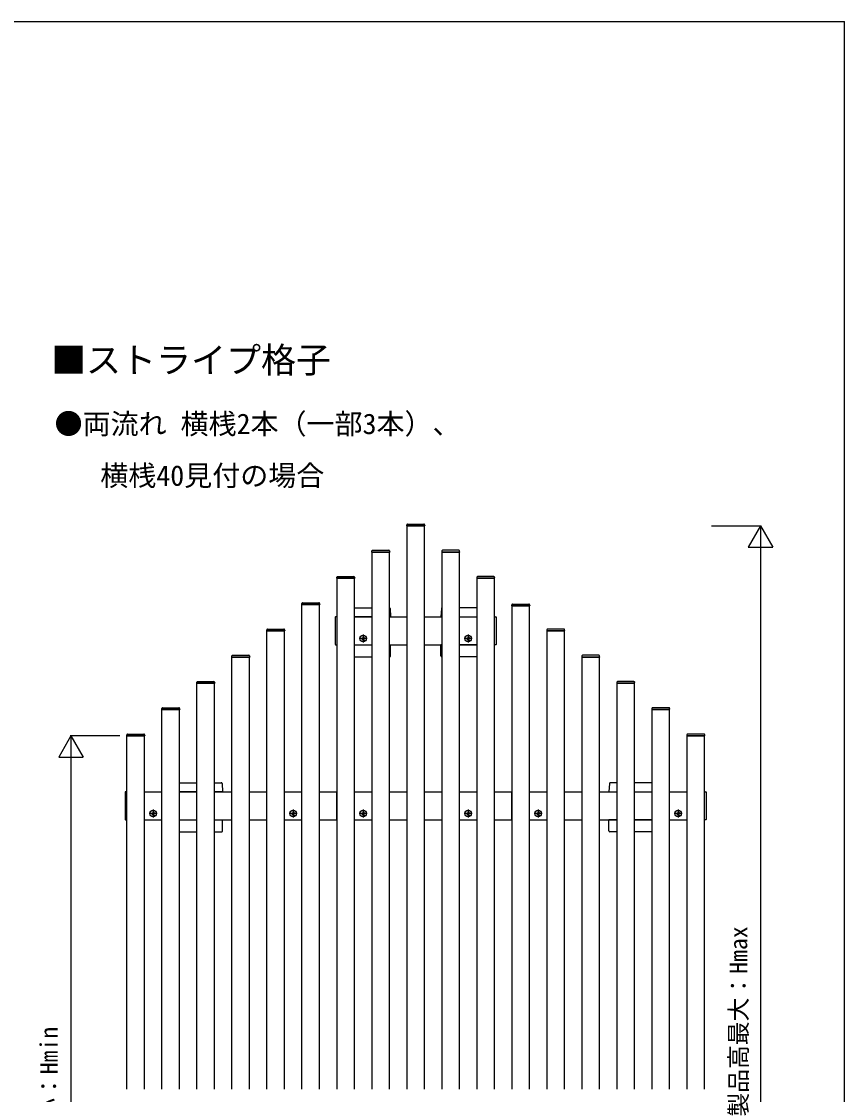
# Model space of a CAD drawing. Units: millimetres, scale not verified. Extents: x -1750 to 1750, y -2608 to 2592.
# Drawn here: x 574 to 1750, y 958 to 2492 of the extents above; entities that cross this region are included whole.
import ezdxf
from ezdxf.enums import TextEntityAlignment as Align

# ---------------------------------------------------------------- set-up
doc = ezdxf.new("R2010")
doc.units = ezdxf.units.MM
doc.header["$LTSCALE"] = 14
for name, color, linetype in [('0-1_USER1', 3, 'Continuous'), ('0-3_YKK_12', 2, 'Continuous'), ('0-4_YKK_13', 4, 'Continuous'), ('0-5_YKK_D', 6, 'Continuous'), ('0-6_YKK_ZWAK', 7, 'Continuous')]:
    doc.layers.add(name, color=color, linetype=linetype)
doc.styles.add('ＭＳ ゴシック', font='')
doc.styles.get('ＭＳ ゴシック').set_extended_font_data('MS Gothic')

msp = doc.modelspace()

# ---------------------------------------------------------------- linework, layer by layer
at = {"layer": '0-3_YKK_12'}
for p, q in [((1125, 1771), (1150, 1771)), ((1125, 966), (1125, 1771)), ((1150, 966), (1150, 1771)), ((1075, 1733.5), (1100, 1733.5)), ((1075, 966), (1075, 1733.5)), ((1100, 966), (1100, 1733.5)), ((1200, 1733.5), (1175, 1733.5)), ((1175, 966), (1175, 1733.5)), ((1200, 966), (1200, 1733.5)), ((1025, 1696), (1050, 1696)), ((1025, 966), (1025, 1696)), ((1050, 966), (1050, 1696)), ((1250, 1696), (1225, 1696)), ((1225, 966), (1225, 1696)), ((1250, 966), (1250, 1696)), ((975, 1658.5), (1000, 1658.5)), ((975, 966), (975, 1658.5)), ((1000, 966), (1000, 1658.5)), ((1275, 1656.71), (1300, 1656.71)), ((1275, 966), (1275, 1656.71)), ((1300, 966), (1300, 1656.71)), ((1050, 1641), (1075, 1641)), ((1100, 1641), (1125, 1641)), ((1150, 1641), (1175, 1641)), ((1200, 1641), (1225, 1641)), ((925, 1621), (950, 1621)), ((925, 966), (925, 1621)), ((950, 966), (950, 1621)), ((1350, 1621), (1325, 1621)), ((1325, 966), (1325, 1621)), ((1350, 966), (1350, 1621)), ((1050, 1601), (1075, 1601)), ((1100, 1601), (1125, 1601)), ((1150, 1601), (1175, 1601)), ((1200, 1601), (1225, 1601)), ((875, 1583.5), (900, 1583.5)), ((875, 966), (875, 1583.5)), ((900, 966), (900, 1583.5)), ((1400, 1583.5), (1375, 1583.5)), ((1375, 966), (1375, 1583.5)), ((1400, 966), (1400, 1583.5)), ((825, 1546), (850, 1546)), ((825, 966), (825, 1546)), ((850, 966), (850, 1546)), ((1450, 1546), (1425, 1546)), ((1425, 966), (1425, 1546)), ((1450, 966), (1450, 1546)), ((775, 1508.5), (800, 1508.5)), ((775, 966), (775, 1508.5)), ((800, 966), (800, 1508.5)), ((1500, 1508.5), (1475, 1508.5)), ((1475, 966), (1475, 1508.5)), ((1500, 966), (1500, 1508.5)), ((725, 1471), (750, 1471)), ((725, 966), (725, 1471)), ((750, 966), (750, 1471)), ((1550, 1471), (1525, 1471)), ((1525, 966), (1525, 1471)), ((1550, 966), (1550, 1471)), ((750, 1391), (775, 1391)), ((800, 1391), (825, 1391)), ((850, 1391), (875, 1391)), ((900, 1391), (925, 1391)), ((950, 1391), (975, 1391)), ((1000, 1391), (1025, 1391)), ((1024.4, 1391), (1024.4, 1351)), ((1050, 1391), (1075, 1391)), ((1100, 1391), (1125, 1391)), ((1150, 1391), (1175, 1391)), ((1200, 1391), (1225, 1391)), ((1250, 1391), (1275, 1391)), ((1274.4, 1391), (1274.4, 1351)), ((1300, 1391), (1325, 1391)), ((1350, 1391), (1375, 1391)), ((1400, 1391), (1425, 1391)), ((1450, 1391), (1475, 1391)), ((1500, 1391), (1525, 1391)), ((750, 1351), (775, 1351)), ((800, 1351), (825, 1351)), ((850, 1351), (875, 1351)), ((900, 1351), (925, 1351)), ((950, 1351), (975, 1351)), ((1000, 1351), (1025, 1351)), ((1050, 1351), (1075, 1351)), ((1100, 1351), (1125, 1351)), ((1150, 1351), (1175, 1351)), ((1200, 1351), (1225, 1351)), ((1250, 1351), (1275, 1351)), ((1300, 1351), (1325, 1351)), ((1350, 1351), (1375, 1351)), ((1400, 1351), (1425, 1351)), ((1450, 1351), (1475, 1351)), ((1500, 1351), (1525, 1351))]:
    msp.add_line(p, q, dxfattribs=at)
at = {"layer": '0-4_YKK_13'}
for p, q in [((1149.7, 1771), (1125.3, 1771)), ((1125.79, 1773.5), (1149.21, 1773.5)), ((1150.3, 1771), (1149.7, 1771)), ((1150.2, 1772.56), (1150.3, 1771)), ((1099.7, 1733.5), (1075.3, 1733.5)), ((1075.79, 1736), (1099.21, 1736)), ((1100.3, 1733.5), (1099.7, 1733.5)), ((1100.2, 1735.06), (1100.3, 1733.5)), ((1174.8, 1735.06), (1174.7, 1733.5)), ((1174.7, 1733.5), (1175.3, 1733.5)), ((1175.3, 1733.5), (1199.7, 1733.5)), ((1199.21, 1736), (1175.79, 1736)), ((1049.7, 1696), (1025.3, 1696)), ((1025.79, 1698.5), (1049.21, 1698.5)), ((1050.3, 1696), (1049.7, 1696)), ((1050.2, 1697.56), (1050.3, 1696)), ((1224.8, 1697.56), (1224.7, 1696)), ((1224.7, 1696), (1225.3, 1696)), ((1225.3, 1696), (1249.7, 1696)), ((1249.21, 1698.5), (1225.79, 1698.5)), ((999.7, 1658.5), (975.3, 1658.5)), ((975.79, 1661), (999.21, 1661)), ((1000.3, 1658.5), (999.7, 1658.5)), ((1000.2, 1660.06), (1000.3, 1658.5)), ((1299.7, 1656.71), (1275.3, 1656.71)), ((1275.79, 1659.21), (1299.21, 1659.21)), ((1300.3, 1656.71), (1299.7, 1656.71)), ((1300.2, 1658.28), (1300.3, 1656.71)), ((1022.5, 1640.38), (1022.5, 1601.62)), ((1025, 1641), (1022.97, 1640.88)), ((1025, 1640.5), (1025, 1641)), ((1050, 1654), (1075, 1654)), ((1075, 1641), (1050, 1641)), ((1225, 1654), (1200, 1654)), ((1200, 1641), (1225, 1641)), ((1250, 1641), (1252.03, 1640.88)), ((1250, 1640.5), (1250, 1641)), ((1252.5, 1640.38), (1252.5, 1601.62)), ((949.7, 1621), (925.3, 1621)), ((925.79, 1623.5), (949.21, 1623.5)), ((950.3, 1621), (949.7, 1621)), ((950.2, 1622.56), (950.3, 1621)), ((1068.24, 1610), (1056.77, 1610)), ((1060.12, 1610.59), (1061.16, 1610.61)), ((1061.16, 1610.61), (1061.77, 1610.73)), ((1061.89, 1611.34), (1061.77, 1610.73)), ((1061.91, 1612.38), (1061.89, 1611.34)), ((1062.5, 1615.73), (1062.5, 1604.26)), ((1063.09, 1612.38), (1063.11, 1611.34)), ((1063.11, 1611.34), (1063.23, 1610.73)), ((1063.84, 1610.61), (1063.23, 1610.73)), ((1064.88, 1610.59), (1063.84, 1610.61)), ((1218.24, 1610), (1206.77, 1610)), ((1210.12, 1610.59), (1211.16, 1610.61)), ((1211.16, 1610.61), (1211.77, 1610.73)), ((1211.89, 1611.34), (1211.77, 1610.73)), ((1211.91, 1612.38), (1211.89, 1611.34)), ((1212.5, 1615.73), (1212.5, 1604.26)), ((1213.09, 1612.38), (1213.11, 1611.34)), ((1213.11, 1611.34), (1213.23, 1610.73)), ((1213.84, 1610.61), (1213.23, 1610.73)), ((1214.88, 1610.59), (1213.84, 1610.61)), ((1324.8, 1622.56), (1324.7, 1621)), ((1324.7, 1621), (1325.3, 1621)), ((1325.3, 1621), (1349.7, 1621)), ((1349.21, 1623.5), (1325.79, 1623.5)), ((1050, 1601), (1075, 1601)), ((1060.13, 1609.41), (1061.16, 1609.39)), ((1061.16, 1609.39), (1061.77, 1609.27)), ((1061.89, 1608.66), (1061.77, 1609.27)), ((1061.91, 1607.62), (1061.89, 1608.66)), ((1063.09, 1607.62), (1063.11, 1608.66)), ((1063.11, 1608.66), (1063.23, 1609.27)), ((1063.84, 1609.39), (1063.23, 1609.27)), ((1064.88, 1609.41), (1063.84, 1609.39)), ((1100, 1601), (1101.5, 1601)), ((1101.5, 1585), (1101.5, 1601)), ((1173.5, 1585), (1173.5, 1601)), ((1175, 1601), (1173.5, 1601)), ((1225, 1601), (1200, 1601)), ((1210.13, 1609.41), (1211.16, 1609.39)), ((1211.16, 1609.39), (1211.77, 1609.27)), ((1211.89, 1608.66), (1211.77, 1609.27)), ((1211.91, 1607.62), (1211.89, 1608.66)), ((1213.09, 1607.62), (1213.11, 1608.66)), ((1213.11, 1608.66), (1213.23, 1609.27)), ((1213.84, 1609.39), (1213.23, 1609.27)), ((1214.88, 1609.41), (1213.84, 1609.39)), ((899.7, 1583.5), (875.3, 1583.5)), ((875.79, 1586), (899.21, 1586)), ((900.3, 1583.5), (899.7, 1583.5)), ((900.2, 1585.06), (900.3, 1583.5)), ((1050, 1584), (1075, 1584)), ((1100, 1584), (1100.5, 1584)), ((1175, 1584), (1174.5, 1584)), ((1225, 1584), (1200, 1584)), ((1374.8, 1585.06), (1374.7, 1583.5)), ((1374.7, 1583.5), (1375.3, 1583.5)), ((1375.3, 1583.5), (1399.7, 1583.5)), ((1399.21, 1586), (1375.79, 1586)), ((825.79, 1548.5), (849.21, 1548.5)), ((1449.21, 1548.5), (1425.79, 1548.5)), ((849.7, 1546), (825.3, 1546)), ((850.3, 1546), (849.7, 1546)), ((850.2, 1547.56), (850.3, 1546)), ((1424.8, 1547.56), (1424.7, 1546)), ((1424.7, 1546), (1425.3, 1546)), ((1425.3, 1546), (1449.7, 1546)), ((799.7, 1508.5), (775.3, 1508.5)), ((775.79, 1511), (799.21, 1511)), ((800.3, 1508.5), (799.7, 1508.5)), ((800.2, 1510.06), (800.3, 1508.5)), ((1474.8, 1510.06), (1474.7, 1508.5)), ((1474.7, 1508.5), (1475.3, 1508.5)), ((1475.3, 1508.5), (1499.7, 1508.5)), ((1499.21, 1511), (1475.79, 1511)), ((725.79, 1473.5), (749.21, 1473.5)), ((750.2, 1472.56), (750.3, 1471)), ((1524.8, 1472.56), (1524.7, 1471)), ((1549.21, 1473.5), (1525.79, 1473.5)), ((749.7, 1471), (725.3, 1471)), ((750.3, 1471), (749.7, 1471)), ((1524.7, 1471), (1525.3, 1471)), ((1525.3, 1471), (1549.7, 1471)), ((800, 1404), (825, 1404)), ((850, 1404), (859.76, 1404)), ((860.76, 1403.06), (861.5, 1391)), ((1414.24, 1403.06), (1413.5, 1391)), ((1425, 1404), (1415.24, 1404)), ((1475, 1404), (1450, 1404)), ((722.5, 1390.38), (722.5, 1351.62)), ((725, 1391), (722.97, 1390.88)), ((725, 1390.5), (725, 1391)), ((825, 1391), (800, 1391)), ((861.5, 1391), (850, 1391)), ((1413.5, 1391), (1425, 1391)), ((1450, 1391), (1475, 1391)), ((1550, 1391), (1552.03, 1390.88)), ((1550, 1390.5), (1550, 1391)), ((1552.5, 1390.38), (1552.5, 1351.62)), ((762.5, 1365.73), (762.5, 1354.26)), ((962.44, 1365.73), (962.44, 1354.26)), ((1062.5, 1365.73), (1062.5, 1354.26)), ((1212.44, 1365.73), (1212.44, 1354.26)), ((1312.5, 1365.73), (1312.5, 1354.26)), ((1512.5, 1365.73), (1512.5, 1354.26)), ((768.23, 1360), (756.77, 1360)), ((760.12, 1360.59), (761.16, 1360.61)), ((760.13, 1359.41), (761.16, 1359.39)), ((761.16, 1360.61), (761.77, 1360.73)), ((761.16, 1359.39), (761.77, 1359.27)), ((761.89, 1361.34), (761.77, 1360.73)), ((761.89, 1358.66), (761.77, 1359.27)), ((761.91, 1362.38), (761.89, 1361.34)), ((761.91, 1357.62), (761.89, 1358.66)), ((763.09, 1362.38), (763.11, 1361.34)), ((763.09, 1357.62), (763.11, 1358.66)), ((763.11, 1361.34), (763.23, 1360.73)), ((763.11, 1358.66), (763.23, 1359.27)), ((763.84, 1360.61), (763.23, 1360.73)), ((763.84, 1359.39), (763.23, 1359.27)), ((764.88, 1360.59), (763.84, 1360.61)), ((764.88, 1359.41), (763.84, 1359.39)), ((800, 1351), (825, 1351)), ((850, 1351), (861.5, 1351)), ((861.5, 1335), (861.5, 1351)), ((968.18, 1360), (956.71, 1360)), ((960.07, 1360.59), (961.1, 1360.61)), ((960.07, 1359.41), (961.1, 1359.39)), ((961.1, 1360.61), (961.71, 1360.73)), ((961.1, 1359.39), (961.71, 1359.27)), ((961.83, 1361.34), (961.71, 1360.73)), ((961.83, 1358.66), (961.71, 1359.27)), ((961.85, 1362.38), (961.83, 1361.34)), ((961.85, 1357.62), (961.83, 1358.66)), ((963.04, 1362.38), (963.05, 1361.34)), ((963.04, 1357.62), (963.05, 1358.66)), ((963.05, 1361.34), (963.17, 1360.73)), ((963.05, 1358.66), (963.17, 1359.27)), ((963.78, 1360.61), (963.17, 1360.73)), ((963.78, 1359.39), (963.17, 1359.27)), ((964.82, 1360.59), (963.78, 1360.61)), ((964.82, 1359.41), (963.78, 1359.39)), ((1068.24, 1360), (1056.77, 1360)), ((1060.12, 1360.59), (1061.16, 1360.61)), ((1060.13, 1359.41), (1061.16, 1359.39)), ((1061.16, 1360.61), (1061.77, 1360.73)), ((1061.16, 1359.39), (1061.77, 1359.27)), ((1061.89, 1361.34), (1061.77, 1360.73)), ((1061.89, 1358.66), (1061.77, 1359.27)), ((1061.91, 1362.38), (1061.89, 1361.34)), ((1061.91, 1357.62), (1061.89, 1358.66)), ((1063.09, 1362.38), (1063.11, 1361.34)), ((1063.09, 1357.62), (1063.11, 1358.66)), ((1063.11, 1361.34), (1063.23, 1360.73)), ((1063.11, 1358.66), (1063.23, 1359.27)), ((1063.84, 1360.61), (1063.23, 1360.73)), ((1063.84, 1359.39), (1063.23, 1359.27)), ((1064.88, 1360.59), (1063.84, 1360.61)), ((1064.88, 1359.41), (1063.84, 1359.39)), ((1218.18, 1360), (1206.71, 1360)), ((1210.07, 1360.59), (1211.1, 1360.61)), ((1210.07, 1359.41), (1211.1, 1359.39)), ((1211.1, 1360.61), (1211.71, 1360.73)), ((1211.1, 1359.39), (1211.71, 1359.27)), ((1211.83, 1361.34), (1211.71, 1360.73)), ((1211.83, 1358.66), (1211.71, 1359.27)), ((1211.85, 1362.38), (1211.83, 1361.34)), ((1211.85, 1357.62), (1211.83, 1358.66)), ((1213.04, 1362.38), (1213.05, 1361.34)), ((1213.04, 1357.62), (1213.05, 1358.66)), ((1213.05, 1361.34), (1213.17, 1360.73)), ((1213.05, 1358.66), (1213.17, 1359.27)), ((1213.78, 1360.61), (1213.17, 1360.73)), ((1213.78, 1359.39), (1213.17, 1359.27)), ((1214.82, 1360.59), (1213.78, 1360.61)), ((1214.82, 1359.41), (1213.78, 1359.39)), ((1318.24, 1360), (1306.77, 1360)), ((1310.12, 1360.59), (1311.16, 1360.61)), ((1310.13, 1359.41), (1311.16, 1359.39)), ((1311.16, 1360.61), (1311.77, 1360.73)), ((1311.16, 1359.39), (1311.77, 1359.27)), ((1311.89, 1361.34), (1311.77, 1360.73)), ((1311.89, 1358.66), (1311.77, 1359.27)), ((1311.91, 1362.38), (1311.89, 1361.34)), ((1311.91, 1357.62), (1311.89, 1358.66)), ((1313.09, 1362.38), (1313.11, 1361.34)), ((1313.09, 1357.62), (1313.11, 1358.66)), ((1313.11, 1361.34), (1313.23, 1360.73)), ((1313.11, 1358.66), (1313.23, 1359.27)), ((1313.84, 1360.61), (1313.23, 1360.73)), ((1313.84, 1359.39), (1313.23, 1359.27)), ((1314.88, 1360.59), (1313.84, 1360.61)), ((1314.88, 1359.41), (1313.84, 1359.39)), ((1413.5, 1335), (1413.5, 1351)), ((1425, 1351), (1413.5, 1351)), ((1475, 1351), (1450, 1351)), ((1518.24, 1360), (1506.77, 1360)), ((1510.12, 1360.59), (1511.16, 1360.61)), ((1510.13, 1359.41), (1511.16, 1359.39)), ((1511.16, 1360.61), (1511.77, 1360.73)), ((1511.16, 1359.39), (1511.77, 1359.27)), ((1511.89, 1361.34), (1511.77, 1360.73)), ((1511.89, 1358.66), (1511.77, 1359.27)), ((1511.91, 1362.38), (1511.89, 1361.34)), ((1511.91, 1357.62), (1511.89, 1358.66)), ((1513.09, 1362.38), (1513.11, 1361.34)), ((1513.09, 1357.62), (1513.11, 1358.66)), ((1513.11, 1361.34), (1513.23, 1360.73)), ((1513.11, 1358.66), (1513.23, 1359.27)), ((1513.84, 1360.61), (1513.23, 1360.73)), ((1513.84, 1359.39), (1513.23, 1359.27)), ((1514.88, 1360.59), (1513.84, 1360.61)), ((1514.88, 1359.41), (1513.84, 1359.39)), ((800, 1334), (825, 1334)), ((850, 1334), (860.5, 1334)), ((1425, 1334), (1414.5, 1334)), ((1475, 1334), (1450, 1334))]:
    msp.add_line(p, q, dxfattribs=at)
for points in [[(1125.3, 1771), (1124.7, 1771), (1124.8, 1772.56)], [(1075.3, 1733.5), (1074.7, 1733.5), (1074.8, 1735.06)], [(1199.7, 1733.5), (1200.3, 1733.5), (1200.2, 1735.06)], [(1025.3, 1696), (1024.7, 1696), (1024.8, 1697.56)], [(1249.7, 1696), (1250.3, 1696), (1250.2, 1697.56)], [(975.3, 1658.5), (974.7, 1658.5), (974.8, 1660.06)], [(1275.3, 1656.71), (1274.7, 1656.71), (1274.8, 1658.28)], [(1022.97, 1601.12), (1025, 1601), (1025, 1601.5), (1025, 1640.5)], [(1100.76, 1653.06), (1101.5, 1641), (1100, 1641)], [(1174.24, 1653.06), (1173.5, 1641), (1175, 1641)], [(1252.03, 1601.12), (1250, 1601), (1250, 1601.5), (1250, 1640.5)], [(925.3, 1621), (924.7, 1621), (924.8, 1622.56)], [(1349.7, 1621), (1350.3, 1621), (1350.2, 1622.56)], [(875.3, 1583.5), (874.7, 1583.5), (874.8, 1585.06)], [(1399.7, 1583.5), (1400.3, 1583.5), (1400.2, 1585.06)], [(825.3, 1546), (824.7, 1546), (824.8, 1547.56)], [(1449.7, 1546), (1450.3, 1546), (1450.2, 1547.56)], [(775.3, 1508.5), (774.7, 1508.5), (774.8, 1510.06)], [(1499.7, 1508.5), (1500.3, 1508.5), (1500.2, 1510.06)], [(725.3, 1471), (724.7, 1471), (724.8, 1472.56)], [(1549.7, 1471), (1550.3, 1471), (1550.2, 1472.56)], [(722.97, 1351.12), (725, 1351), (725, 1351.5), (725, 1390.5)], [(1552.03, 1351.12), (1550, 1351), (1550, 1351.5), (1550, 1390.5)]]:
    msp.add_lwpolyline(points, dxfattribs=at)
for centre, radius in [((1062.5, 1610), 4.74), ((1212.5, 1610), 4.74), ((1065.14, 1607.36), 0.3), ((1215.14, 1607.36), 0.3), ((762.5, 1360), 4.74), ((962.44, 1360), 4.74), ((1062.5, 1360), 4.74), ((1212.44, 1360), 4.74), ((1312.5, 1360), 4.74), ((1512.5, 1360), 4.74), ((765.14, 1357.36), 0.3), ((965.08, 1357.36), 0.3), ((1065.14, 1357.36), 0.3), ((1215.08, 1357.36), 0.3), ((1315.14, 1357.36), 0.3), ((1515.14, 1357.36), 0.3)]:
    msp.add_circle(centre, radius, dxfattribs=at)
for centre, radius, start, end in [((1125.79, 1772.5), 1, 90, 176.5), ((1149.21, 1772.5), 1, 3.5, 90), ((1075.79, 1735), 1, 90, 176.5), ((1099.21, 1735), 1, 3.5, 90), ((1175.79, 1735), 1, 90, 176.5), ((1199.21, 1735), 1, 3.5, 90), ((1025.79, 1697.5), 1, 90, 176.5), ((1049.21, 1697.5), 1, 3.5, 90), ((1225.79, 1697.5), 1, 90, 176.5), ((1249.21, 1697.5), 1, 3.5, 90), ((975.79, 1660), 1, 90, 176.5), ((999.21, 1660), 1, 3.5, 90), ((1275.79, 1658.21), 1, 90, 176.5), ((1299.21, 1658.21), 1, 3.5, 90), ((1023, 1640.38), 0.5, 93.5, 180), ((1099.76, 1653), 1, 3.5, 76.36003), ((1175.24, 1653), 1, 103.63997, 176.5), ((1252, 1640.38), 0.5, 0, 86.5), ((925.79, 1622.5), 1, 90, 176.5), ((949.21, 1622.5), 1, 3.5, 90), ((1062.5, 1610), 2.45, 165.9892, 194.0108), ((1062.5, 1610), 2.45, 75.9892, 104.0108), ((1062.5, 1610), 2.45, 345.9892, 14.0108), ((1212.5, 1610), 2.45, 165.9892, 194.0108), ((1212.5, 1610), 2.45, 75.9892, 104.0108), ((1212.5, 1610), 2.45, 345.9892, 14.0108), ((1325.79, 1622.5), 1, 90, 176.5), ((1349.21, 1622.5), 1, 3.5, 90), ((1023, 1601.62), 0.5, 180, 266.5), ((1062.5, 1610), 2.45, 255.9892, 284.0108), ((1212.5, 1610), 2.45, 255.9892, 284.0108), ((1252, 1601.62), 0.5, 273.5, 0), ((875.79, 1585), 1, 90, 176.5), ((899.21, 1585), 1, 3.5, 90), ((1100.5, 1585), 1, 270, 0), ((1174.5, 1585), 1, 180, 270), ((1375.79, 1585), 1, 90, 176.5), ((1399.21, 1585), 1, 3.5, 90), ((825.79, 1547.5), 1, 90, 176.5), ((849.21, 1547.5), 1, 3.5, 90), ((1425.79, 1547.5), 1, 90, 176.5), ((1449.21, 1547.5), 1, 3.5, 90), ((775.79, 1510), 1, 90, 176.5), ((799.21, 1510), 1, 3.5, 90), ((1475.79, 1510), 1, 90, 176.5), ((1499.21, 1510), 1, 3.5, 90), ((725.79, 1472.5), 1, 90, 176.5), ((749.21, 1472.5), 1, 3.5, 90), ((1525.79, 1472.5), 1, 90, 176.5), ((1549.21, 1472.5), 1, 3.5, 90), ((859.76, 1403), 1, 3.5, 90), ((1415.24, 1403), 1, 90, 176.5), ((723, 1390.38), 0.5, 93.5, 180), ((1552, 1390.38), 0.5, 0, 86.5), ((723, 1351.62), 0.5, 180, 266.5), ((762.5, 1360), 2.45, 165.9892, 194.0108), ((762.5, 1360), 2.45, 75.9892, 104.0108), ((762.5, 1360), 2.45, 255.9892, 284.0108), ((762.5, 1360), 2.45, 345.9892, 14.0108), ((962.44, 1360), 2.45, 165.9892, 194.0108), ((962.44, 1360), 2.45, 75.9892, 104.0108), ((962.44, 1360), 2.45, 255.9892, 284.0108), ((962.44, 1360), 2.45, 345.9892, 14.0108), ((1062.5, 1360), 2.45, 165.9892, 194.0108), ((1062.5, 1360), 2.45, 75.9892, 104.0108), ((1062.5, 1360), 2.45, 255.9892, 284.0108), ((1062.5, 1360), 2.45, 345.9892, 14.0108), ((1212.44, 1360), 2.45, 165.9892, 194.0108), ((1212.44, 1360), 2.45, 75.9892, 104.0108), ((1212.44, 1360), 2.45, 255.9892, 284.0108), ((1212.44, 1360), 2.45, 345.9892, 14.0108), ((1312.5, 1360), 2.45, 165.9892, 194.0108), ((1312.5, 1360), 2.45, 75.9892, 104.0108), ((1312.5, 1360), 2.45, 255.9892, 284.0108), ((1312.5, 1360), 2.45, 345.9892, 14.0108), ((1512.5, 1360), 2.45, 165.9892, 194.0108), ((1512.5, 1360), 2.45, 75.9892, 104.0108), ((1512.5, 1360), 2.45, 255.9892, 284.0108), ((1512.5, 1360), 2.45, 345.9892, 14.0108), ((1552, 1351.62), 0.5, 273.5, 0), ((860.5, 1335), 1, 270, 0), ((1414.5, 1335), 1, 180, 270)]:
    msp.add_arc(centre, radius, start, end, dxfattribs=at)
at = {"layer": '0-5_YKK_D'}
for p, q in [((1560, 1771), (1631, 1771)), ((1630, 1771), (1612.5, 1740.69)), ((1630, 1771), (1647.5, 1740.69)), ((1630, 1771), (1630, 1710.38)), ((1612.5, 1740.69), (1647.5, 1740.69)), ((1630, 1736), (1630, 506)), ((645, 1471), (627.5, 1440.69)), ((715, 1471), (644, 1471)), ((645, 1471), (662.5, 1440.69)), ((645, 1471), (645, 1410.38)), ((627.5, 1440.69), (662.5, 1440.69)), ((645, 1436), (645, 506))]:
    msp.add_line(p, q, dxfattribs=at)
at = {"layer": '0-6_YKK_ZWAK'}
msp.add_line((-1750, 2491.5), (1750, 2491.5), dxfattribs=at)
msp.add_lwpolyline([(-1750, -2608.5), (1750, -2608.5), (1750, 2491.5)], dxfattribs=at)

# ---------------------------------------------------------------- texts
at = {"layer": '0-1_USER1', "style": 'ＭＳ ゴシック'}
for s, height, p in [('■ストライプ格子', 36.66, (616.49, 1978.57)), ('●両流れ 横桟2本（一部3本）、', 29.33, (621.55, 1893.23)), ('   横桟40見付の場合\u3000', 29.33, (627, 1819.29))]:
    msp.add_text(s, height=height, dxfattribs=at).set_placement(p, align=Align.BOTTOM_LEFT)
at = {"layer": '0-5_YKK_D', "style": 'ＭＳ ゴシック'}
for s, p in [('製品高最大：Hmax', (1618.4, 926.95)), ('製品高最小：Hmin', (633.4, 783.42))]:
    msp.add_text(s, height=24.93, rotation=90, dxfattribs=at).set_placement(p, align=Align.BOTTOM_LEFT)

doc.saveas('drawing.dxf')
